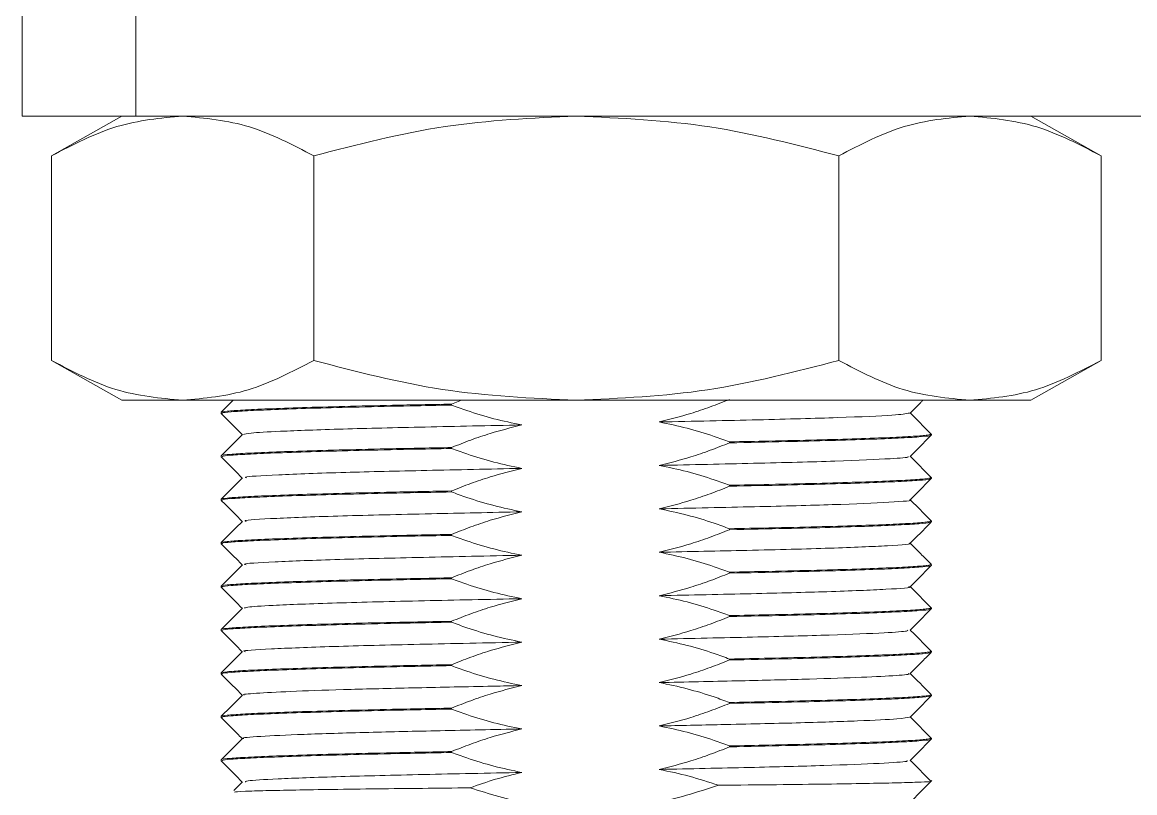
# Model space of a CAD drawing. Extents: x 500 to 100500, y -14500 to 21140.
# Drawn here: x 12721.71 to 12760.87, y -6914.85 to -6887.74 of the extents above; entities that cross this region are included whole.
import ezdxf

# ---------------------------------------------------------------- set-up
doc = ezdxf.new("R2010")
doc.units = 0
doc.linetypes.add('SLD-Solid', pattern=[0])
doc.layers.add('M06SMMF-001B', color=7, linetype='CONTINUOUS')
doc.layers.add('MODEL', color=7, linetype='SLD-Solid', lineweight=15)

# ---------------------------------------------------------------- blocks, each defined once
blk = doc.blocks.new('KA$Cc1652419')
at = {"layer": 'MODEL'}
for p, q in [((214, 45.6), (214, 60.6)), ((218, 60.6), (218, 45.6)), ((136, 45.6), (214, 45.6)), ((182.5, 45.6), (180.025, 44.2)), ((218, 45.6), (214, 45.6)), ((216.975, 44.2), (214.5, 45.6)), ((180.025, 37), (180.025, 44.2)), ((189.262, 44.2), (189.262, 37)), ((207.738, 37), (207.738, 44.2)), ((216.975, 37), (216.975, 44.2)), ((180.025, 37), (182.5, 35.6)), ((214.5, 35.6), (216.975, 37)), ((182.5, 35.6), (184.644, 35.6)), ((184.644, 35.6), (198.5, 35.6)), ((198.5, 35.6), (212.356, 35.6)), ((202.543, 35.6), (202.892, 35.465)), ((202.892, 35.465), (202.892, 35.432)), ((212.356, 35.6), (214.5, 35.6)), ((211, 35.139), (211, 35.173)), ((186, 34.409), (186, 34.375)), ((193.103, 34.103), (193.103, 34.137)), ((202.892, 33.937), (202.892, 33.903)), ((211, 33.611), (211, 33.645)), ((186, 32.881), (186, 32.847)), ((193.103, 32.575), (193.103, 32.608)), ((202.892, 32.409), (202.892, 32.375)), ((211, 32.083), (211, 32.117)), ((186, 31.352), (186, 31.318)), ((193.103, 31.046), (193.103, 31.08)), ((202.892, 30.88), (202.892, 30.847)), ((211, 30.554), (211, 30.588)), ((186, 29.824), (186, 29.79)), ((193.103, 29.518), (193.103, 29.552)), ((202.892, 29.352), (202.892, 29.318)), ((211, 29.026), (211, 29.06)), ((186, 28.296), (186, 28.262)), ((193.103, 27.99), (193.103, 28.023)), ((202.892, 27.824), (202.892, 27.79)), ((211, 27.498), (211, 27.532)), ((186, 26.768), (186, 26.733)), ((193.103, 26.461), (193.103, 26.495)), ((202.892, 26.295), (202.892, 26.262)), ((211, 25.969), (211, 26.003)), ((186, 25.239), (186, 25.205)), ((193.103, 24.933), (193.103, 24.967)), ((202.892, 24.767), (202.892, 24.733)), ((211, 24.441), (211, 24.475)), ((186, 23.711), (186, 23.677)), ((193.103, 23.405), (193.103, 23.439)), ((202.892, 23.239), (202.892, 23.205)), ((211, 22.913), (211, 22.947)), ((185.985, 22.215), (187.1, 21.1))]:
    blk.add_line(p, q, dxfattribs=at)
for points, knots in [([(180.025, 44.2), (180.776, 44.592), (182.291, 45.382), (183.855, 45.527), (184.644, 45.6)], [0, 0, 0, 0, 0.495628, 1, 1, 1, 1]), ([(184.644, 45.6), (185.417, 45.53), (186.981, 45.387), (188.497, 44.599), (189.262, 44.2)], [0, 0, 0, 0, 0.494726, 1, 1, 1, 1]), ([(189.262, 44.2), (190.764, 44.592), (193.794, 45.382), (196.922, 45.527), (198.5, 45.6)], [0, 0, 0, 0, 0.495628, 1, 1, 1, 1]), ([(198.5, 45.6), (200.048, 45.53), (203.176, 45.387), (206.206, 44.599), (207.738, 44.2)], [0, 0, 0, 0, 0.494726, 1, 1, 1, 1]), ([(207.738, 44.2), (208.488, 44.592), (210.003, 45.382), (211.567, 45.527), (212.356, 45.6)], [0, 0, 0, 0, 0.495628, 1, 1, 1, 1]), ([(212.356, 45.6), (213.13, 45.53), (214.694, 45.387), (216.21, 44.599), (216.975, 44.2)], [0, 0, 0, 0, 0.494726, 1, 1, 1, 1]), ([(184.644, 35.6), (183.87, 35.67), (182.306, 35.813), (180.79, 36.602), (180.025, 37)], [0, 0, 0, 0, 0.494726, 1, 1, 1, 1]), ([(189.262, 37), (188.511, 36.608), (186.996, 35.818), (185.432, 35.673), (184.644, 35.6)], [0, 0, 0, 0, 0.495628, 1, 1, 1, 1]), ([(198.5, 35.6), (196.952, 35.67), (193.824, 35.813), (190.794, 36.602), (189.262, 37)], [0, 0, 0, 0, 0.494726, 1, 1, 1, 1]), ([(207.738, 37), (206.236, 36.608), (203.206, 35.818), (200.078, 35.673), (198.5, 35.6)], [0, 0, 0, 0, 0.495628, 1, 1, 1, 1]), ([(212.356, 35.6), (211.583, 35.67), (210.019, 35.813), (208.503, 36.602), (207.738, 37)], [0, 0, 0, 0, 0.494726, 1, 1, 1, 1]), ([(216.975, 37), (216.224, 36.608), (214.709, 35.818), (213.145, 35.673), (212.356, 35.6)], [0, 0, 0, 0, 0.495628, 1, 1, 1, 1]), ([(186.301, 35.6), (186.326, 35.575), (186.475, 35.426), (186.625, 35.277), (186.749, 35.152)], [0, 0, 0, 0, 0.165166, 1, 1, 1, 1]), ([(195.575, 34.837), (195.205, 34.93), (194.6, 35.084), (193.779, 35.363), (193.329, 35.542), (193.103, 35.631)], [0, 0, 0, 0, 0.440715, 0.720095, 1, 1, 1, 1]), ([(202.892, 35.432), (202.712, 35.366), (202.22, 35.188), (201.399, 34.937), (200.746, 34.8), (200.419, 34.732)], [0, 0, 0, 0, 0.2225156, 0.6103284, 1, 1, 1, 1]), ([(202.892, 35.465), (203.596, 35.451), (204.937, 35.425), (206.696, 35.384), (208.174, 35.342), (209.384, 35.299), (210.286, 35.256), (210.823, 35.215), (211.048, 35.189), (210.99, 35.174), (210.986, 35.173)], [0, 0, 0, 0, 0.152071, 0.289311, 0.430531, 0.567775, 0.708998, 0.846249, 0.987481, 1, 1, 1, 1]), ([(210.955, 35.139), (210.966, 35.145), (211.001, 35.163), (210.685, 35.194), (210.032, 35.236), (209.021, 35.279), (207.729, 35.322), (206.158, 35.364), (204.528, 35.399), (203.381, 35.422), (202.892, 35.432)], [0, 0, 0, 0, 0.05959, 0.196819, 0.338027, 0.475256, 0.616464, 0.753702, 0.89492, 1, 1, 1, 1]), ([(210.998, 35.177), (210.873, 35.302), (210.732, 35.443), (210.592, 35.584), (210.575, 35.6)], [0, 0, 0, 0, 0.884299, 1, 1, 1, 1]), ([(186.745, 35.156), (186.622, 35.033), (186.374, 34.786), (186.127, 34.538), (186.002, 34.413)], [0, 0, 0, 0, 0.49707, 1, 1, 1, 1]), ([(186.774, 35.152), (186.899, 35.127), (187.157, 35.076), (189.119, 34.99), (191.977, 34.913), (194.377, 34.862), (195.575, 34.837)], [0, 0, 0, 0, 0.243174, 0.502834, 0.751757, 1, 1, 1, 1]), ([(210.255, 34.392), (210.378, 34.515), (210.626, 34.763), (210.874, 35.011), (210.998, 35.136)], [0, 0, 0, 0, 0.497278, 1, 1, 1, 1]), ([(193.103, 34.137), (193.282, 34.202), (193.774, 34.38), (194.596, 34.631), (195.248, 34.768), (195.575, 34.837)], [0, 0, 0, 0, 0.222516, 0.610328, 1, 1, 1, 1]), ([(200.419, 34.732), (200.79, 34.638), (201.395, 34.485), (202.216, 34.205), (202.666, 34.026), (202.892, 33.937)], [0, 0, 0, 0, 0.440715, 0.720095, 1, 1, 1, 1]), ([(210.216, 34.397), (210.162, 34.413), (210.045, 34.448), (208.915, 34.513), (206.867, 34.588), (203.897, 34.659), (201.58, 34.707), (200.419, 34.732)], [0, 0, 0, 0, 0.154165, 0.335303, 0.561791, 0.780446, 1, 1, 1, 1]), ([(186.002, 34.372), (186.126, 34.247), (186.375, 33.998), (186.625, 33.749), (186.749, 33.624)], [0, 0, 0, 0, 0.500001, 1, 1, 1, 1]), ([(186.014, 34.409), (186.036, 34.397), (186.082, 34.373), (186.586, 34.332), (187.418, 34.289), (188.563, 34.246), (190.003, 34.204), (191.532, 34.169), (192.633, 34.146), (193.103, 34.137)], [0, 0, 0, 0, 0.1344018, 0.2865834, 0.4344769, 0.5866586, 0.7345615, 0.8867542, 1, 1, 1, 1]), ([(193.103, 34.103), (192.428, 34.117), (191.143, 34.143), (189.504, 34.184), (188.165, 34.226), (187.106, 34.269), (186.397, 34.312), (186.032, 34.346), (186.044, 34.365), (186.047, 34.371)], [0, 0, 0, 0, 0.166382, 0.316539, 0.47105, 0.62121, 0.775724, 0.925892, 1, 1, 1, 1]), ([(195.575, 33.308), (195.205, 33.402), (194.6, 33.555), (193.779, 33.835), (193.329, 34.014), (193.103, 34.103)], [0, 0, 0, 0, 0.4407152, 0.7200952, 1, 1, 1, 1]), ([(210.998, 33.649), (210.873, 33.774), (210.624, 34.023), (210.375, 34.272), (210.251, 34.397)], [0, 0, 0, 0, 0.500001, 1, 1, 1, 1]), ([(202.892, 33.903), (202.712, 33.838), (202.22, 33.659), (201.399, 33.409), (200.746, 33.272), (200.419, 33.203)], [0, 0, 0, 0, 0.222516, 0.610328, 1, 1, 1, 1]), ([(202.892, 33.937), (203.596, 33.923), (204.937, 33.897), (206.696, 33.856), (208.174, 33.814), (209.384, 33.771), (210.286, 33.728), (210.823, 33.686), (211.048, 33.661), (210.99, 33.646), (210.986, 33.645)], [0, 0, 0, 0, 0.152071, 0.289311, 0.430531, 0.567775, 0.708998, 0.846249, 0.987481, 1, 1, 1, 1]), ([(210.955, 33.611), (210.966, 33.616), (211.001, 33.634), (210.685, 33.666), (210.032, 33.708), (209.021, 33.751), (207.729, 33.794), (206.158, 33.836), (204.528, 33.871), (203.381, 33.894), (202.892, 33.903)], [0, 0, 0, 0, 0.0595904, 0.1968188, 0.3380268, 0.4752559, 0.6164641, 0.7537019, 0.8949202, 1, 1, 1, 1]), ([(186.745, 33.628), (186.622, 33.505), (186.374, 33.257), (186.127, 33.01), (186.002, 32.885)], [0, 0, 0, 0, 0.49707, 1, 1, 1, 1]), ([(186.824, 33.624), (186.809, 33.618), (186.745, 33.593), (187.446, 33.538), (189.188, 33.458), (192.084, 33.383), (194.435, 33.333), (195.575, 33.308)], [0, 0, 0, 0, 0.060295, 0.252488, 0.512174, 0.763312, 1, 1, 1, 1]), ([(193.103, 32.608), (193.282, 32.673), (193.774, 32.852), (194.596, 33.103), (195.248, 33.24), (195.575, 33.308)], [0, 0, 0, 0, 0.222516, 0.610328, 1, 1, 1, 1]), ([(210.255, 32.864), (210.378, 32.987), (210.626, 33.235), (210.874, 33.483), (210.998, 33.607)], [0, 0, 0, 0, 0.497278, 1, 1, 1, 1]), ([(200.419, 33.203), (200.79, 33.109), (201.395, 32.956), (202.216, 32.676), (202.666, 32.498), (202.892, 32.409)], [0, 0, 0, 0, 0.440715, 0.720095, 1, 1, 1, 1]), ([(210.108, 32.868), (210.136, 32.877), (210.243, 32.911), (209.109, 32.976), (206.871, 33.061), (203.835, 33.131), (201.56, 33.179), (200.419, 33.203)], [0, 0, 0, 0, 0.085849, 0.325447, 0.568872, 0.783792, 1, 1, 1, 1]), ([(186.002, 32.843), (186.126, 32.719), (186.375, 32.469), (186.625, 32.22), (186.749, 32.096)], [0, 0, 0, 0, 0.500001, 1, 1, 1, 1]), ([(186.014, 32.881), (186.036, 32.869), (186.082, 32.844), (186.586, 32.804), (187.418, 32.761), (188.563, 32.718), (190.003, 32.676), (191.532, 32.641), (192.633, 32.618), (193.103, 32.608)], [0, 0, 0, 0, 0.134402, 0.286583, 0.434477, 0.586659, 0.734562, 0.886754, 1, 1, 1, 1]), ([(193.103, 32.575), (192.428, 32.588), (191.143, 32.615), (189.504, 32.656), (188.164, 32.698), (187.106, 32.741), (186.395, 32.783), (186.024, 32.819), (186.039, 32.839), (186.045, 32.847)], [0, 0, 0, 0, 0.16389, 0.311796, 0.463992, 0.611903, 0.764102, 0.91202, 1, 1, 1, 1]), ([(195.575, 31.78), (195.205, 31.874), (194.6, 32.027), (193.779, 32.307), (193.329, 32.485), (193.103, 32.575)], [0, 0, 0, 0, 0.440715, 0.720095, 1, 1, 1, 1]), ([(210.998, 32.121), (210.873, 32.245), (210.624, 32.495), (210.375, 32.744), (210.251, 32.868)], [0, 0, 0, 0, 0.500001, 1, 1, 1, 1]), ([(202.892, 32.375), (202.712, 32.31), (202.22, 32.131), (201.399, 31.881), (200.746, 31.744), (200.419, 31.675)], [0, 0, 0, 0, 0.2225156, 0.6103284, 1, 1, 1, 1]), ([(202.892, 32.409), (203.596, 32.395), (204.937, 32.369), (206.696, 32.328), (208.174, 32.286), (209.384, 32.242), (210.286, 32.2), (210.823, 32.158), (211.048, 32.132), (210.99, 32.118), (210.986, 32.117)], [0, 0, 0, 0, 0.152071, 0.289311, 0.430531, 0.567775, 0.708998, 0.846249, 0.987481, 1, 1, 1, 1]), ([(210.955, 32.083), (210.966, 32.088), (211.001, 32.106), (210.685, 32.138), (210.032, 32.179), (209.021, 32.223), (207.729, 32.265), (206.158, 32.307), (204.528, 32.343), (203.381, 32.365), (202.892, 32.375)], [0, 0, 0, 0, 0.0595904, 0.1968188, 0.3380268, 0.4752559, 0.6164641, 0.7537019, 0.8949202, 1, 1, 1, 1]), ([(186.745, 32.1), (186.622, 31.977), (186.374, 31.729), (186.127, 31.481), (186.002, 31.357)], [0, 0, 0, 0, 0.49707, 1, 1, 1, 1]), ([(186.765, 32.096), (186.761, 32.095), (186.577, 32.069), (187.39, 32.013), (189.24, 31.928), (192.119, 31.854), (194.423, 31.805), (195.575, 31.78)], [0, 0, 0, 0, 0.006695, 0.261396, 0.521232, 0.760422, 1, 1, 1, 1]), ([(193.103, 31.08), (193.282, 31.145), (193.774, 31.324), (194.596, 31.574), (195.248, 31.711), (195.575, 31.78)], [0, 0, 0, 0, 0.222516, 0.610328, 1, 1, 1, 1]), ([(210.255, 31.336), (210.378, 31.459), (210.626, 31.707), (210.874, 31.954), (210.998, 32.079)], [0, 0, 0, 0, 0.497278, 1, 1, 1, 1]), ([(186.014, 31.352), (186.036, 31.341), (186.082, 31.316), (186.586, 31.275), (187.418, 31.232), (188.563, 31.19), (190.003, 31.148), (191.532, 31.112), (192.633, 31.09), (193.103, 31.08)], [0, 0, 0, 0, 0.1344018, 0.2865834, 0.4344769, 0.5866586, 0.7345615, 0.8867542, 1, 1, 1, 1]), ([(200.419, 31.675), (200.79, 31.581), (201.395, 31.428), (202.216, 31.148), (202.666, 30.97), (202.892, 30.88)], [0, 0, 0, 0, 0.440715, 0.720095, 1, 1, 1, 1]), ([(210.114, 31.339), (210.144, 31.348), (210.264, 31.381), (209.171, 31.445), (206.916, 31.532), (203.824, 31.603), (201.502, 31.652), (200.419, 31.675)], [0, 0, 0, 0, 0.077185, 0.316418, 0.559975, 0.79475, 1, 1, 1, 1]), ([(210.998, 30.592), (210.873, 30.717), (210.624, 30.966), (210.375, 31.215), (210.251, 31.34)], [0, 0, 0, 0, 0.500001, 1, 1, 1, 1]), ([(186.002, 31.315), (186.126, 31.19), (186.375, 30.941), (186.625, 30.692), (186.749, 30.567)], [0, 0, 0, 0, 0.500001, 1, 1, 1, 1]), ([(193.103, 31.046), (192.428, 31.06), (191.143, 31.086), (189.504, 31.127), (188.165, 31.169), (187.106, 31.213), (186.397, 31.255), (186.032, 31.29), (186.044, 31.308), (186.047, 31.315)], [0, 0, 0, 0, 0.1663824, 0.3165389, 0.4710498, 0.62121, 0.7757243, 0.9258921, 1, 1, 1, 1]), ([(195.575, 30.252), (195.205, 30.345), (194.6, 30.499), (193.779, 30.779), (193.329, 30.957), (193.103, 31.046)], [0, 0, 0, 0, 0.4407152, 0.7200952, 1, 1, 1, 1]), ([(186.745, 30.571), (186.622, 30.448), (186.374, 30.201), (186.127, 29.953), (186.002, 29.828)], [0, 0, 0, 0, 0.49707, 1, 1, 1, 1]), ([(186.786, 30.567), (186.775, 30.566), (186.595, 30.539), (187.437, 30.482), (189.365, 30.395), (192.261, 30.323), (194.521, 30.275), (195.575, 30.252)], [0, 0, 0, 0, 0.015901, 0.271022, 0.530754, 0.781119, 1, 1, 1, 1]), ([(202.892, 30.847), (202.712, 30.781), (202.22, 30.603), (201.399, 30.352), (200.746, 30.215), (200.419, 30.147)], [0, 0, 0, 0, 0.222516, 0.610328, 1, 1, 1, 1]), ([(202.892, 30.88), (203.596, 30.867), (204.937, 30.84), (206.696, 30.799), (208.174, 30.757), (209.384, 30.714), (210.286, 30.671), (210.823, 30.63), (211.048, 30.604), (210.99, 30.589), (210.986, 30.588)], [0, 0, 0, 0, 0.152071, 0.289311, 0.430531, 0.567775, 0.708998, 0.846249, 0.987481, 1, 1, 1, 1]), ([(210.955, 30.554), (210.966, 30.56), (211.001, 30.578), (210.685, 30.609), (210.032, 30.651), (209.021, 30.694), (207.729, 30.737), (206.158, 30.779), (204.528, 30.814), (203.381, 30.837), (202.892, 30.847)], [0, 0, 0, 0, 0.05959, 0.196819, 0.338027, 0.475256, 0.616464, 0.753702, 0.89492, 1, 1, 1, 1]), ([(210.255, 29.807), (210.378, 29.931), (210.626, 30.178), (210.874, 30.426), (210.998, 30.551)], [0, 0, 0, 0, 0.497278, 1, 1, 1, 1]), ([(193.103, 29.552), (193.282, 29.617), (193.774, 29.796), (194.596, 30.046), (195.248, 30.183), (195.575, 30.252)], [0, 0, 0, 0, 0.2225156, 0.6103284, 1, 1, 1, 1]), ([(186.002, 29.787), (186.126, 29.662), (186.375, 29.413), (186.625, 29.164), (186.749, 29.039)], [0, 0, 0, 0, 0.500001, 1, 1, 1, 1]), ([(186.014, 29.824), (186.036, 29.813), (186.082, 29.788), (186.586, 29.747), (187.418, 29.704), (188.563, 29.661), (190.003, 29.619), (191.532, 29.584), (192.633, 29.561), (193.103, 29.552)], [0, 0, 0, 0, 0.134402, 0.286583, 0.434477, 0.586659, 0.734562, 0.886754, 1, 1, 1, 1]), ([(193.103, 29.518), (192.428, 29.532), (191.143, 29.558), (189.504, 29.599), (188.165, 29.641), (187.106, 29.684), (186.397, 29.727), (186.032, 29.761), (186.044, 29.78), (186.047, 29.786)], [0, 0, 0, 0, 0.166382, 0.316539, 0.47105, 0.62121, 0.775724, 0.925892, 1, 1, 1, 1]), ([(210.123, 29.811), (210.152, 29.818), (210.285, 29.851), (209.232, 29.913), (207.054, 29.999), (203.972, 30.072), (201.604, 30.122), (200.419, 30.147)], [0, 0, 0, 0, 0.068538, 0.307381, 0.55104, 0.775338, 1, 1, 1, 1]), ([(200.419, 30.147), (200.79, 30.053), (201.395, 29.9), (202.216, 29.62), (202.666, 29.441), (202.892, 29.352)], [0, 0, 0, 0, 0.440715, 0.720095, 1, 1, 1, 1]), ([(210.998, 29.064), (210.873, 29.189), (210.624, 29.438), (210.375, 29.687), (210.251, 29.812)], [0, 0, 0, 0, 0.500001, 1, 1, 1, 1]), ([(195.575, 28.723), (195.205, 28.817), (194.6, 28.97), (193.779, 29.25), (193.329, 29.429), (193.103, 29.518)], [0, 0, 0, 0, 0.440715, 0.720095, 1, 1, 1, 1]), ([(186.745, 29.043), (186.622, 28.92), (186.374, 28.672), (186.127, 28.425), (186.002, 28.3)], [0, 0, 0, 0, 0.49707, 1, 1, 1, 1]), ([(186.805, 29.039), (186.789, 29.037), (186.613, 29.008), (187.485, 28.95), (189.409, 28.866), (192.251, 28.795), (194.465, 28.747), (195.575, 28.723)], [0, 0, 0, 0, 0.025136, 0.280646, 0.540239, 0.769433, 1, 1, 1, 1]), ([(202.892, 29.318), (202.712, 29.253), (202.22, 29.075), (201.399, 28.824), (200.746, 28.687), (200.419, 28.618)], [0, 0, 0, 0, 0.222516, 0.610328, 1, 1, 1, 1]), ([(202.892, 29.352), (203.596, 29.338), (204.937, 29.312), (206.696, 29.271), (208.174, 29.229), (209.384, 29.186), (210.286, 29.143), (210.823, 29.101), (211.048, 29.076), (210.99, 29.061), (210.986, 29.06)], [0, 0, 0, 0, 0.152071, 0.289311, 0.430531, 0.567775, 0.708998, 0.846249, 0.987481, 1, 1, 1, 1]), ([(210.955, 29.026), (210.966, 29.031), (211.001, 29.049), (210.685, 29.081), (210.032, 29.123), (209.021, 29.166), (207.729, 29.209), (206.158, 29.251), (204.528, 29.286), (203.381, 29.309), (202.892, 29.318)], [0, 0, 0, 0, 0.05959, 0.196819, 0.338027, 0.475256, 0.616464, 0.753702, 0.89492, 1, 1, 1, 1]), ([(210.255, 28.279), (210.378, 28.402), (210.626, 28.65), (210.874, 28.898), (210.998, 29.022)], [0, 0, 0, 0, 0.497278, 1, 1, 1, 1]), ([(193.103, 28.023), (193.282, 28.089), (193.774, 28.267), (194.596, 28.518), (195.248, 28.655), (195.575, 28.723)], [0, 0, 0, 0, 0.2225156, 0.6103284, 1, 1, 1, 1]), ([(200.419, 28.618), (200.79, 28.525), (201.395, 28.371), (202.216, 28.091), (202.666, 27.913), (202.892, 27.824)], [0, 0, 0, 0, 0.440715, 0.720095, 1, 1, 1, 1]), ([(210.177, 28.283), (210.163, 28.296), (210.127, 28.327), (209.15, 28.389), (207.114, 28.469), (204.007, 28.543), (201.591, 28.594), (200.419, 28.618)], [0, 0, 0, 0, 0.118949, 0.299146, 0.542623, 0.778086, 1, 1, 1, 1]), ([(186.002, 28.258), (186.126, 28.134), (186.375, 27.885), (186.625, 27.635), (186.749, 27.511)], [0, 0, 0, 0, 0.500001, 1, 1, 1, 1]), ([(186.014, 28.296), (186.036, 28.284), (186.082, 28.26), (186.586, 28.219), (187.418, 28.176), (188.563, 28.133), (190.003, 28.091), (191.532, 28.056), (192.633, 28.033), (193.103, 28.023)], [0, 0, 0, 0, 0.134402, 0.286583, 0.434477, 0.586659, 0.734562, 0.886754, 1, 1, 1, 1]), ([(193.103, 27.99), (192.428, 28.003), (191.143, 28.03), (189.504, 28.071), (188.165, 28.113), (187.106, 28.156), (186.397, 28.199), (186.032, 28.233), (186.044, 28.252), (186.047, 28.258)], [0, 0, 0, 0, 0.1663824, 0.3165389, 0.4710498, 0.62121, 0.7757243, 0.9258921, 1, 1, 1, 1]), ([(210.998, 27.536), (210.873, 27.66), (210.624, 27.91), (210.375, 28.159), (210.251, 28.283)], [0, 0, 0, 0, 0.500001, 1, 1, 1, 1]), ([(195.575, 27.195), (195.205, 27.289), (194.6, 27.442), (193.779, 27.722), (193.329, 27.9), (193.103, 27.99)], [0, 0, 0, 0, 0.4407152, 0.7200952, 1, 1, 1, 1]), ([(202.892, 27.824), (203.596, 27.81), (204.937, 27.784), (206.696, 27.743), (208.174, 27.701), (209.384, 27.657), (210.286, 27.615), (210.823, 27.573), (211.048, 27.547), (210.99, 27.533), (210.986, 27.532)], [0, 0, 0, 0, 0.152071, 0.289311, 0.430531, 0.567775, 0.708998, 0.846249, 0.987481, 1, 1, 1, 1]), ([(186.745, 27.515), (186.622, 27.392), (186.374, 27.144), (186.127, 26.896), (186.002, 26.772)], [0, 0, 0, 0, 0.49707, 1, 1, 1, 1]), ([(186.835, 27.51), (186.829, 27.501), (186.812, 27.472), (187.636, 27.413), (189.418, 27.338), (192.191, 27.268), (194.446, 27.219), (195.575, 27.195)], [0, 0, 0, 0, 0.0978625, 0.2910569, 0.5326215, 0.7658316, 1, 1, 1, 1]), ([(202.892, 27.79), (202.712, 27.725), (202.22, 27.546), (201.399, 27.296), (200.746, 27.159), (200.419, 27.09)], [0, 0, 0, 0, 0.222516, 0.610328, 1, 1, 1, 1]), ([(210.955, 27.498), (210.966, 27.503), (211.001, 27.521), (210.685, 27.553), (210.032, 27.595), (209.021, 27.638), (207.729, 27.68), (206.158, 27.722), (204.528, 27.758), (203.381, 27.78), (202.892, 27.79)], [0, 0, 0, 0, 0.05959, 0.196819, 0.338027, 0.475256, 0.616464, 0.753702, 0.89492, 1, 1, 1, 1]), ([(210.255, 26.751), (210.378, 26.874), (210.626, 27.122), (210.874, 27.37), (210.998, 27.494)], [0, 0, 0, 0, 0.497278, 1, 1, 1, 1]), ([(193.103, 26.495), (193.282, 26.56), (193.774, 26.739), (194.596, 26.99), (195.248, 27.126), (195.575, 27.195)], [0, 0, 0, 0, 0.2225156, 0.6103284, 1, 1, 1, 1]), ([(200.419, 27.09), (200.79, 26.996), (201.395, 26.843), (202.216, 26.563), (202.666, 26.385), (202.892, 26.295)], [0, 0, 0, 0, 0.440715, 0.720095, 1, 1, 1, 1]), ([(210.145, 26.754), (210.172, 26.76), (210.324, 26.791), (209.348, 26.85), (207.234, 26.937), (204.108, 27.013), (201.648, 27.064), (200.419, 27.09)], [0, 0, 0, 0, 0.051318, 0.289343, 0.533163, 0.766901, 1, 1, 1, 1]), ([(186.002, 26.73), (186.126, 26.605), (186.375, 26.356), (186.625, 26.107), (186.749, 25.983)], [0, 0, 0, 0, 0.500001, 1, 1, 1, 1]), ([(186.014, 26.768), (186.036, 26.756), (186.082, 26.731), (186.586, 26.691), (187.418, 26.647), (188.563, 26.605), (190.003, 26.563), (191.532, 26.527), (192.633, 26.505), (193.103, 26.495)], [0, 0, 0, 0, 0.134402, 0.286583, 0.434477, 0.586659, 0.734562, 0.886754, 1, 1, 1, 1]), ([(193.103, 26.461), (192.428, 26.475), (191.143, 26.501), (189.504, 26.542), (188.164, 26.585), (187.106, 26.628), (186.395, 26.67), (186.024, 26.706), (186.039, 26.726), (186.045, 26.733)], [0, 0, 0, 0, 0.16389, 0.311796, 0.463992, 0.611903, 0.764102, 0.91202, 1, 1, 1, 1]), ([(210.998, 26.008), (210.873, 26.132), (210.624, 26.381), (210.375, 26.63), (210.251, 26.755)], [0, 0, 0, 0, 0.500001, 1, 1, 1, 1]), ([(195.575, 25.667), (195.205, 25.761), (194.6, 25.914), (193.779, 26.194), (193.329, 26.372), (193.103, 26.461)], [0, 0, 0, 0, 0.440715, 0.720095, 1, 1, 1, 1]), ([(202.892, 26.262), (202.712, 26.197), (202.22, 26.018), (201.399, 25.767), (200.746, 25.63), (200.419, 25.562)], [0, 0, 0, 0, 0.222516, 0.610328, 1, 1, 1, 1]), ([(202.892, 26.295), (203.596, 26.282), (204.937, 26.255), (206.696, 26.214), (208.174, 26.172), (209.384, 26.129), (210.286, 26.087), (210.823, 26.045), (211.048, 26.019), (210.99, 26.005), (210.986, 26.003)], [0, 0, 0, 0, 0.152071, 0.289311, 0.430531, 0.567775, 0.708998, 0.846249, 0.987481, 1, 1, 1, 1]), ([(210.955, 25.969), (210.966, 25.975), (211.001, 25.993), (210.685, 26.024), (210.032, 26.066), (209.021, 26.109), (207.729, 26.152), (206.158, 26.194), (204.528, 26.229), (203.381, 26.252), (202.892, 26.262)], [0, 0, 0, 0, 0.0595904, 0.1968188, 0.3380268, 0.4752559, 0.6164641, 0.7537019, 0.8949202, 1, 1, 1, 1]), ([(186.745, 25.987), (186.622, 25.863), (186.374, 25.616), (186.127, 25.368), (186.002, 25.243)], [0, 0, 0, 0, 0.49707, 1, 1, 1, 1]), ([(186.811, 25.982), (186.796, 25.978), (186.718, 25.955), (187.285, 25.908), (188.535, 25.844), (190.457, 25.781), (192.822, 25.727), (194.648, 25.687), (195.575, 25.667)], [0, 0, 0, 0, 0.043892, 0.235282, 0.430425, 0.623183, 0.808752, 1, 1, 1, 1]), ([(210.255, 25.222), (210.378, 25.346), (210.626, 25.593), (210.874, 25.841), (210.998, 25.966)], [0, 0, 0, 0, 0.497278, 1, 1, 1, 1]), ([(193.103, 24.967), (193.282, 25.032), (193.774, 25.211), (194.596, 25.461), (195.248, 25.598), (195.575, 25.667)], [0, 0, 0, 0, 0.2225156, 0.6103284, 1, 1, 1, 1]), ([(210.187, 25.226), (210.201, 25.231), (210.277, 25.254), (209.709, 25.298), (208.461, 25.362), (206.529, 25.426), (204.15, 25.484), (202.032, 25.527), (200.759, 25.554), (200.419, 25.562)], [0, 0, 0, 0, 0.042916, 0.219939, 0.402375, 0.584571, 0.760921, 0.936174, 1, 1, 1, 1]), ([(200.419, 25.562), (200.79, 25.468), (201.395, 25.315), (202.216, 25.035), (202.666, 24.856), (202.892, 24.767)], [0, 0, 0, 0, 0.440715, 0.720095, 1, 1, 1, 1]), ([(186.002, 25.202), (186.126, 25.077), (186.375, 24.828), (186.625, 24.579), (186.749, 24.454)], [0, 0, 0, 0, 0.500001, 1, 1, 1, 1]), ([(186.014, 25.239), (186.036, 25.228), (186.082, 25.203), (186.586, 25.162), (187.418, 25.119), (188.563, 25.076), (190.003, 25.034), (191.532, 24.999), (192.633, 24.976), (193.103, 24.967)], [0, 0, 0, 0, 0.134402, 0.286583, 0.434477, 0.586659, 0.734562, 0.886754, 1, 1, 1, 1]), ([(193.103, 24.933), (192.428, 24.947), (191.143, 24.973), (189.504, 25.014), (188.164, 25.056), (187.106, 25.099), (186.395, 25.142), (186.024, 25.178), (186.039, 25.198), (186.045, 25.205)], [0, 0, 0, 0, 0.16389, 0.311796, 0.463992, 0.611903, 0.764102, 0.91202, 1, 1, 1, 1]), ([(210.998, 24.479), (210.873, 24.604), (210.624, 24.853), (210.375, 25.102), (210.251, 25.227)], [0, 0, 0, 0, 0.500001, 1, 1, 1, 1]), ([(195.575, 24.139), (195.205, 24.232), (194.6, 24.385), (193.779, 24.665), (193.329, 24.844), (193.103, 24.933)], [0, 0, 0, 0, 0.440715, 0.720095, 1, 1, 1, 1]), ([(202.892, 24.733), (202.712, 24.668), (202.22, 24.49), (201.399, 24.239), (200.746, 24.102), (200.419, 24.033)], [0, 0, 0, 0, 0.222516, 0.610328, 1, 1, 1, 1]), ([(202.892, 24.767), (203.596, 24.753), (204.937, 24.727), (206.696, 24.686), (208.174, 24.644), (209.384, 24.601), (210.286, 24.558), (210.823, 24.516), (211.048, 24.491), (210.99, 24.476), (210.986, 24.475)], [0, 0, 0, 0, 0.152071, 0.289311, 0.430531, 0.567775, 0.708998, 0.846249, 0.987481, 1, 1, 1, 1]), ([(210.955, 24.441), (210.966, 24.447), (211.001, 24.465), (210.685, 24.496), (210.032, 24.538), (209.021, 24.581), (207.729, 24.624), (206.158, 24.666), (204.528, 24.701), (203.381, 24.724), (202.892, 24.733)], [0, 0, 0, 0, 0.0595904, 0.1968188, 0.3380268, 0.4752559, 0.6164641, 0.7537019, 0.8949202, 1, 1, 1, 1]), ([(186.745, 24.458), (186.622, 24.335), (186.374, 24.087), (186.127, 23.84), (186.002, 23.715)], [0, 0, 0, 0, 0.49707, 1, 1, 1, 1]), ([(186.765, 24.454), (186.858, 24.433), (187.049, 24.39), (188.473, 24.318), (190.625, 24.247), (193.095, 24.193), (194.842, 24.155), (195.575, 24.139)], [0, 0, 0, 0, 0.205067, 0.424171, 0.640538, 0.848967, 1, 1, 1, 1]), ([(210.255, 23.694), (210.378, 23.817), (210.626, 24.065), (210.874, 24.313), (210.998, 24.438)], [0, 0, 0, 0, 0.497278, 1, 1, 1, 1]), ([(193.103, 23.439), (193.282, 23.504), (193.774, 23.682), (194.596, 23.933), (195.248, 24.07), (195.575, 24.139)], [0, 0, 0, 0, 0.2225156, 0.6103284, 1, 1, 1, 1]), ([(200.419, 24.033), (200.79, 23.94), (201.395, 23.786), (202.216, 23.507), (202.666, 23.328), (202.892, 23.239)], [0, 0, 0, 0, 0.440715, 0.720095, 1, 1, 1, 1]), ([(210.198, 23.698), (210.212, 23.701), (210.328, 23.725), (209.685, 23.772), (208.228, 23.844), (205.976, 23.914), (203.325, 23.972), (201.395, 24.013), (200.419, 24.033)], [0, 0, 0, 0, 0.027104, 0.225962, 0.431405, 0.635388, 0.815795, 1, 1, 1, 1]), ([(186.002, 23.673), (186.126, 23.549), (186.375, 23.3), (186.625, 23.05), (186.749, 22.926)], [0, 0, 0, 0, 0.500001, 1, 1, 1, 1]), ([(186.014, 23.711), (186.036, 23.699), (186.082, 23.675), (186.586, 23.634), (187.418, 23.591), (188.563, 23.548), (190.003, 23.506), (191.532, 23.471), (192.633, 23.448), (193.103, 23.439)], [0, 0, 0, 0, 0.134402, 0.286583, 0.434477, 0.586659, 0.734562, 0.886754, 1, 1, 1, 1]), ([(193.103, 23.405), (192.428, 23.419), (191.143, 23.445), (189.504, 23.486), (188.164, 23.528), (187.106, 23.571), (186.395, 23.614), (186.024, 23.65), (186.039, 23.669), (186.045, 23.677)], [0, 0, 0, 0, 0.1638896, 0.3117963, 0.4639922, 0.6119026, 0.7641019, 0.9120198, 1, 1, 1, 1]), ([(210.998, 22.951), (210.873, 23.076), (210.624, 23.325), (210.375, 23.574), (210.251, 23.698)], [0, 0, 0, 0, 0.500001, 1, 1, 1, 1]), ([(195.575, 22.61), (195.205, 22.704), (194.6, 22.857), (193.779, 23.137), (193.329, 23.315), (193.103, 23.405)], [0, 0, 0, 0, 0.440715, 0.720095, 1, 1, 1, 1]), ([(202.892, 23.205), (202.712, 23.14), (202.22, 22.961), (201.399, 22.711), (200.746, 22.574), (200.419, 22.505)], [0, 0, 0, 0, 0.222516, 0.610328, 1, 1, 1, 1]), ([(202.892, 23.239), (203.596, 23.225), (204.937, 23.199), (206.696, 23.158), (208.174, 23.116), (209.384, 23.072), (210.286, 23.03), (210.823, 22.988), (211.048, 22.962), (210.99, 22.948), (210.986, 22.947)], [0, 0, 0, 0, 0.152071, 0.289311, 0.430531, 0.567775, 0.708998, 0.846249, 0.987481, 1, 1, 1, 1]), ([(210.955, 22.913), (210.966, 22.918), (211.001, 22.936), (210.685, 22.968), (210.032, 23.01), (209.021, 23.053), (207.729, 23.096), (206.158, 23.138), (204.528, 23.173), (203.381, 23.195), (202.892, 23.205)], [0, 0, 0, 0, 0.05959, 0.196819, 0.338027, 0.475256, 0.616464, 0.753702, 0.89492, 1, 1, 1, 1]), ([(186.745, 22.93), (186.622, 22.807), (186.374, 22.559), (186.127, 22.311), (186.002, 22.187)], [0, 0, 0, 0, 0.49707, 1, 1, 1, 1]), ([(186.858, 22.925), (186.845, 22.915), (186.807, 22.884), (187.745, 22.823), (189.623, 22.747), (192.323, 22.68), (194.488, 22.634), (195.575, 22.61)], [0, 0, 0, 0, 0.102143, 0.319731, 0.551481, 0.774799, 1, 1, 1, 1]), ([(210.255, 22.166), (210.378, 22.289), (210.626, 22.537), (210.874, 22.785), (210.998, 22.909)], [0, 0, 0, 0, 0.497278, 1, 1, 1, 1]), ([(193.495, 22.052), (193.835, 22.164), (194.518, 22.39), (195.222, 22.537), (195.575, 22.61)], [0, 0, 0, 0, 0.4986421, 1, 1, 1, 1]), ([(200.419, 22.505), (200.727, 22.429), (201.345, 22.277), (201.945, 22.066), (202.246, 21.961)], [0, 0, 0, 0, 0.498952, 1, 1, 1, 1]), ([(210.148, 22.17), (210.144, 22.183), (210.132, 22.216), (209.054, 22.28), (206.962, 22.359), (203.953, 22.431), (201.598, 22.48), (200.419, 22.505)], [0, 0, 0, 0, 0.120712, 0.323697, 0.554134, 0.776813, 1, 1, 1, 1]), ([(186.061, 22.191), (186.058, 22.187), (186.051, 22.177), (186.461, 22.159), (187.202, 22.137), (188.286, 22.116), (189.688, 22.094), (191.419, 22.073), (192.795, 22.059), (193.495, 22.052)], [0, 0, 0, 0, 0.093085, 0.237376, 0.38585, 0.530141, 0.678615, 0.836522, 1, 1, 1, 1]), ([(202.246, 21.961), (201.563, 21.752), (200.179, 21.329), (197.975, 21.133), (195.702, 21.341), (194.239, 21.812), (193.495, 22.052)], [0, 0, 0, 0, 0.23925, 0.484925, 0.738178, 1, 1, 1, 1]), ([(210.53, 21.809), (210.48, 21.82), (210.403, 21.838), (209.458, 21.864), (208.432, 21.885), (207.096, 21.907), (205.132, 21.932), (203.367, 21.95), (202.246, 21.961)], [0, 0, 0, 0, 0.228157, 0.359809, 0.495256, 0.627286, 0.763146, 1, 1, 1, 1]), ([(210.557, 21.864), (210.54, 21.881), (210.438, 21.983), (210.336, 22.085), (210.251, 22.17)], [0, 0, 0, 0, 0.164402, 1, 1, 1, 1])]:
    blk.add_open_spline(points, degree=3, knots=knots, dxfattribs=at)

msp = doc.modelspace()

# ---------------------------------------------------------------- block references
at = {"layer": 'M06SMMF-001B', "xscale": -1}
msp.add_blockref('KA$Cc1652419', (12939.712, -6936.639, -97.175), dxfattribs=at)

doc.saveas('drawing.dxf')
